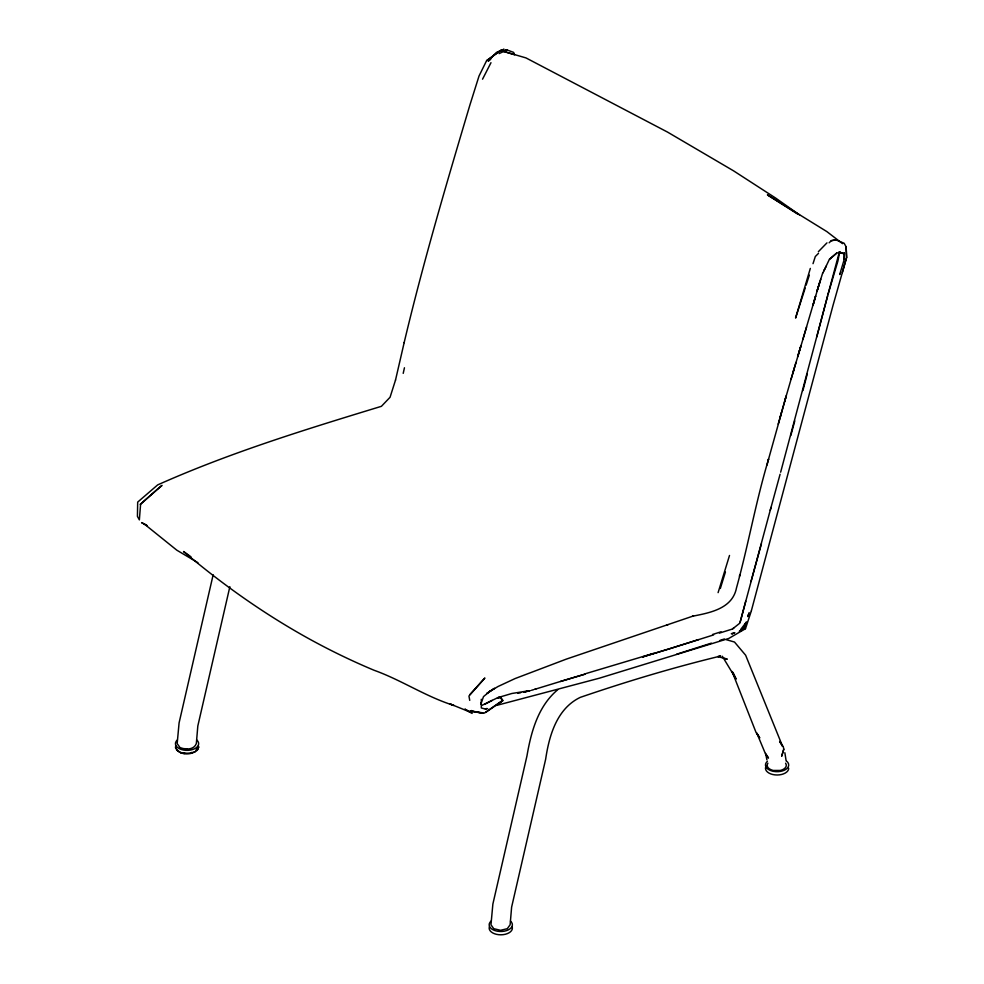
<?xml version="1.0" encoding="UTF-8"?>
<svg xmlns="http://www.w3.org/2000/svg" width="984" height="984" viewBox="0 0 984 984"><rect width="100%" height="100%" fill="white"/><g stroke="black" fill="none" stroke-linecap="round" stroke-linejoin="round"><path stroke-width="1.48" d="M844.211 259.469L844.358 253.023L844.211 259.469L839.721 274.499L840.201 273.429M751.333 610.892L833.018 305.397L846.584 257.55L846.117 246.787L844.112 243.245L835.822 239.875L831.271 240.686L829.143 242.79M140.564 504.681L139.359 519.884L137.428 516.366L137.686 502.111L157.661 484.903C229.875 452.677 305.852 429.344 381.411 406.318L390.058 397.265L395.531 380.033M213.159 574.779L179.088 722.883L177.169 743.609L179.961 747.52C185.287 749.746 193.885 750.14 196.333 743.596L197.821 725.971L229.862 586.71M557.682 689.759C538.1 706.192 531.114 731.776 526.957 755.946L492.873 904.05L490.967 924.775L493.759 928.687L500.536 930.311L507.313 928.675L510.13 924.763L511.618 907.137L545.653 759.23C549.134 735.614 556.882 708.566 580.302 697.361C626.39 681.58 673.265 667.509 720.632 656.033L717.791 656.562L727.25 659.194L724.507 658.345M487.646 708.603L485.407 709.058L481.311 707.976L481.287 699.28M198.35 746.081L198.657 746.967M196.087 750.115L196.997 749.845L196.714 750.681L197.821 749.476L198.645 747.004C196.197 756.475 175.718 756.315 175.656 745.712M783.793 749.144L781.739 756.056L783.793 749.144L783.326 746.942L779.611 741.407L782.563 746.278L745.638 655.233L734.495 642.035L726.352 639.698M403.206 373.367L404.449 367.77M748.406 614.508L747.914 616.636L749.144 612.552M395.507 380.144L404.203 342.457M745.737 601.187L740.116 622.257M732.588 633.585L731.309 633.733L734.827 632.638L733.966 632.909M846.572 257.599L842.304 272.556M404.141 342.678C423.145 262.63 446.453 183.725 469.934 104.907L479.023 76.026L486.6 60.664L501.84 49.692M807.212 374.141L802.919 390.537M771.001 507.424L739.894 623.093L732.416 629.034L719.402 633.106M839.93 251.818L839.278 252.027L844.211 253.614L840.68 253.159M816.757 336.934L827.753 295.385L780.656 472.185M480.93 703.929L483.501 696.611L489.724 691.432L486.797 693.511L494.509 688.308L489.38 691.678L497.953 686.549L515.112 678.554L566.292 659.132L693.474 615.935L692.576 616.218C709.968 612.786 732.477 608.715 736.499 587.879C748.172 545.739 755.626 502.529 768.16 460.586L768.578 459.048L766.954 465.088M794.777 420.931L790.816 435.481M770.238 510.29L780.091 474.226M750.989 581.507L761.431 543.771M768.16 460.586L786.204 395.949L778.209 424.129M779.808 418.434L781.407 412.751M784.605 401.497L795.97 362.444M791.05 379.197L806.585 326.983M819.66 282.433L802.809 339.554M792.673 373.625L794.322 368.053M810.324 268.423L795.564 318.066L805.207 288.005M718.099 592.639L729.513 555.456M720.325 588.493L725.417 572.024M820.742 279.235L817.077 290.907L822.686 272.998M806.13 285.151L809.34 275.126M813.018 263.675L815.306 256.517L818.504 253.355M745.478 628.727L751.284 611.064M197.194 749.267L197.649 747.901M830.914 258.128L837.163 252.716L829.451 259.186L823.903 270.871L826.265 266.049M822.858 273.011L824.186 270.12M482.541 79.187L490.979 62.693M196.382 749.55L197.157 749.377M480.807 703.646L481.299 702.797M192.2 752.231L190.761 753.006L191.769 752.834M469.725 694.729L484.878 678.013L468.95 696.032L469.737 700.374M818.356 251.707L826.954 242.876M831.025 258.251L829.574 259.296M733.941 627.829L732.465 629.01M490.659 59.335L488.224 61.168L496.428 52.423L504.017 49.2L501.594 51.045M486.637 60.627L500.659 50.418M839.487 251.953L838.466 252.876M501.188 701.346L484.349 713.092L470.168 710.879L481.84 713.056M485.653 712.441L502.578 700.731L500.303 697.521L497.498 697.804L481.656 705.491M745.441 628.727L728.775 638.456L599.354 678.197L496.453 705.442L502.984 700.546L500.721 697.336L497.498 697.804M484.534 704.409L492.172 700.387M732.551 633.782L733.72 633.192M499.109 53.603L506.858 49.95L503.23 51.291L514.607 54.784L513.636 52.398M485.407 709.058L486.6 708.492M506.944 50.012L503.23 51.291L525.96 57.908L667.546 132.102L733.535 170.822L775.613 198.042L799.574 214.942M698.603 639.612L669.428 648.8L713.609 634.914M534.706 689.341L559.933 681.617M676.611 654.237L711.37 643.142M720.054 640.363L724.396 638.973M712.576 634.483L721.051 631.814M534.718 689.317L535.948 688.935M176.394 749.636L178.535 750.866M184.697 753.523L180.613 752.551L185.681 753.227M667.115 624.975L668.013 624.705M531.52 690.288L533.759 689.612M653.45 653.388L586.107 673.523M529.294 690.866L523.525 692.219M191.671 752.981L185.939 753.314M500.77 697.016L497.916 697.619L511.914 693.474L528.125 690.903M517.879 693.326L520.721 692.711M523.586 692.096L530.401 690.633M193.885 751.948L195.262 751.714M831.271 240.686L835.822 239.875M175.693 748.344L175.447 746.967M182.717 753.191L183.897 753.387M482.861 713.24L470.992 711.137M184.537 748.615L187.083 749.058M506.293 49.68L512.947 52.14M146.764 525.407L141.598 522.602L146.997 525.554M180.478 752.489L177.366 750.669M197.919 562.688L176.825 550.191L144.574 524.238M797.421 213.934L767.409 194.881L826.843 231.584L842.525 243.638M190.97 556.796L183.553 551.507C222.273 584.312 263.909 613.795 308.324 638.407C329.64 650.178 351.583 660.842 374.055 670.252C401.57 680.104 425.998 696.783 453.907 705.454L449.836 703.855L470.893 712.404L464.829 709.132L472.074 713.412L471.557 710.51M722.317 656.254L736.143 679.095L733.043 672.367M732.071 671.457L756.081 732.539L759.759 737.926L756.794 733.055L765.614 754.187L768.479 758.086L765.601 753.424L766.905 759.845M784.863 752.735L786.154 761.001M846.166 247.193L846.621 257.242M785.589 763.227A9.569 5.523 0 0 1 780.337 770.447L773.141 770.447A9.569 5.523 0 0 1 767.901 763.215M196.738 739.968A11.611 6.704 0 0 1 194.684 748.713A11.611 6.704 0 0 1 179.395 748.701A11.611 6.704 0 0 1 177.391 739.943M510.462 921.098A11.611 6.704 0 0 1 508.408 929.843A11.611 6.704 0 0 1 493.119 929.831A11.611 6.704 0 0 1 491.114 921.073M512.147 926.744A11.611 6.704 0 0 1 500.856 934.8A11.611 6.704 0 0 1 489.38 926.83M788.701 768.258A11.611 6.704 0 0 1 774.912 774.875A11.611 6.704 0 0 1 766.327 765.786M786.782 761.284A11.611 6.704 0 0 1 784.715 770.029A11.611 6.704 0 0 1 769.426 770.017A11.611 6.704 0 0 1 767.422 761.272M839.475 252.937L837.901 261.092L827.974 294.523L839.34 252.076L839.475 252.937M815.576 296.172L813.178 304.671L815.576 296.172M799.303 351.226L797.63 356.835L800.988 345.618L799.303 351.226M745.749 622.872L744.187 627.804L739.341 631.236C745.232 631.753 749.205 612.442 744.187 627.804L740.595 629.6L745.749 622.872M740.153 574.828L739.476 575.997L740.153 574.828M157.575 489.048L140.195 504.472L161.991 485.395L157.575 489.048M668.776 648.997L642.626 656.943L668.776 648.997M585.234 674.077L560.4 681.481L585.234 674.077"/></g></svg>
